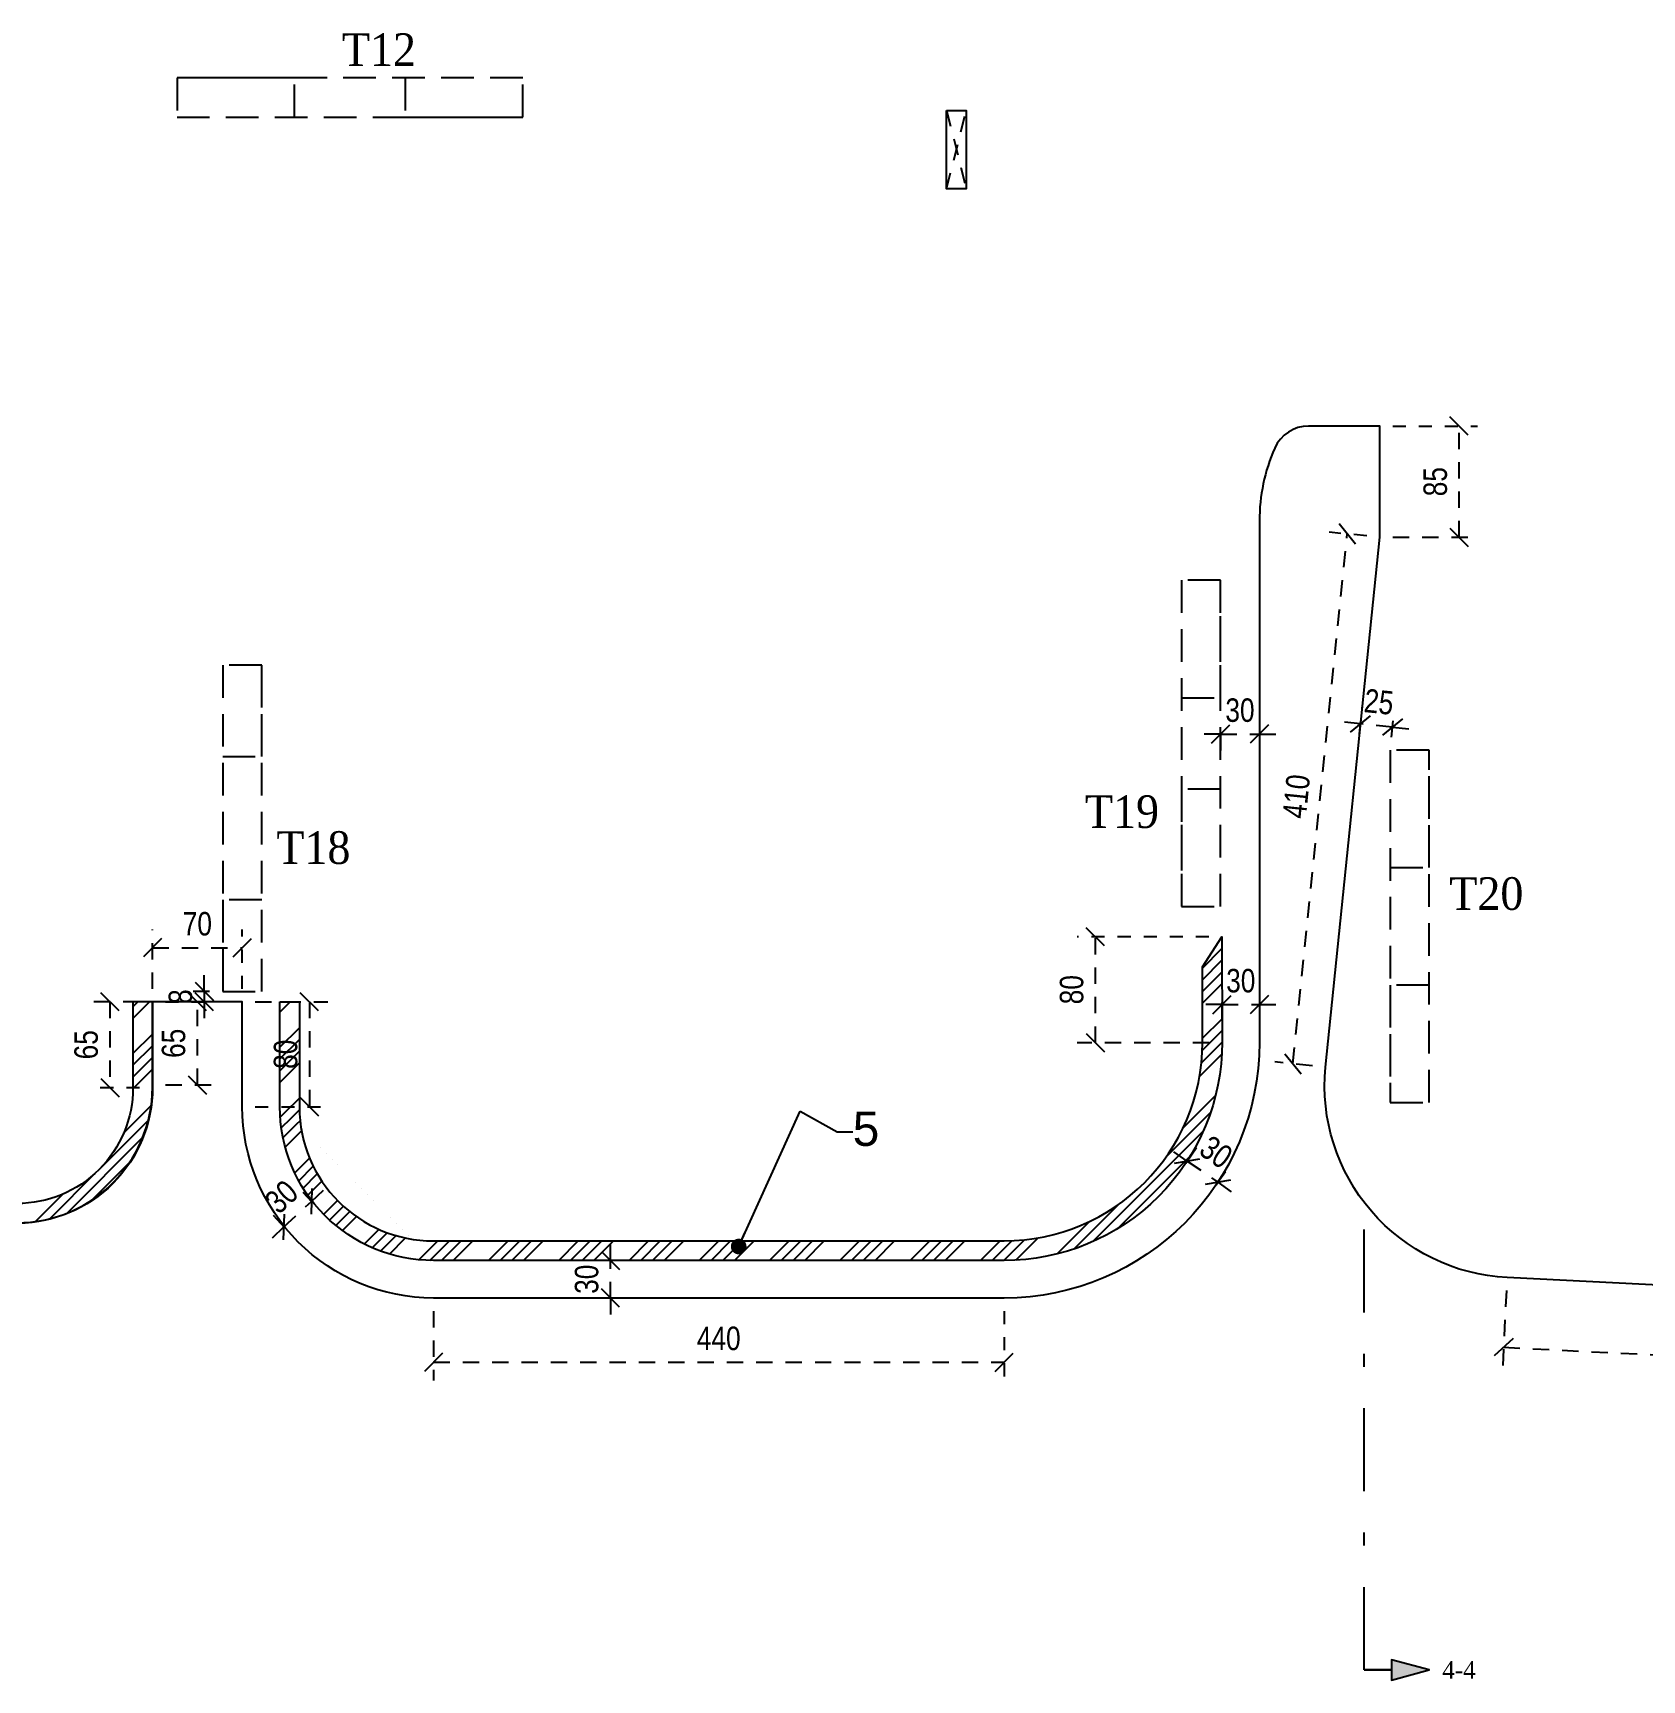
# Model space of a CAD drawing. Header units: millimetres. Extents: x -2171 to 1563, y -1758 to -1505.
# Drawn here: x 135.05 to 147.38, y -1616.16 to -1603.54 of the extents above; entities that cross this region are included whole.
import ezdxf
from ezdxf.enums import TextEntityAlignment as Align

# ---------------------------------------------------------------- set-up
doc = ezdxf.new("R2010")
doc.units = ezdxf.units.MM
doc.header["$PDMODE"] = 32
for name, pattern in [('DASHDOT', [25.4, 12.7, -6.35, 0, -6.35]), ('DASHED2', [0.375, 0.25, -0.125]), ('HIDDEN', [0.375, 0.25, -0.125]), ('HIDDEN2', [0.1875, 0.125, -0.0625])]:
    doc.linetypes.add(name, pattern=pattern)
doc.layers.get('Defpoints').update_dxf_attribs({"color": 6})
for name, color, linetype in [('-S-AKSONES', 50, 'DASHDOT'), ('AM_5', 7, 'Continuous'), ('DIASTASEIS', 7, 'Continuous'), ('Geo_Col', 7, 'Continuous'), ('Geo_Lines', 7, 'Continuous'), ('Geo_Lines_3', 7, 'Continuous'), ('Sect_Line_Symbol', 7, 'Continuous'), ('STITHAIO', 94, 'Continuous'), ('Text_Col_-1', 7, 'Continuous')]:
    doc.layers.add(name, color=color, linetype=linetype)
doc.styles.add('1-100', font='arial.ttf', dxfattribs={"width": 0.8})
doc.styles.add('ag', font='arial.ttf', dxfattribs={"height": 0.25})
doc.styles.add('S1TmsNwRmn11_b_934_161', font='times.ttf', dxfattribs={"width": 0.933629, "height": 0.001087})
doc.styles.add('S1TmsNwRmn1359_b_934_161', font='times.ttf', dxfattribs={"width": 0.933629, "height": 0.135937})
doc.dimstyles.new('CHRISTOFOROS', dxfattribs={"dimscale": 0.2, "dimtxt": 0.25, "dimasz": 0.6, "dimexe": 0, "dimexo": 0, "dimgap": 0, "dimtad": 0, "dimdec": 0, "dimlfac": 100, "dimzin": 0, "dimdsep": 46, "dimtxsty": 'ag', "dimblk": 'ARCHTICK', "dimcen": 0, "dimclrd": 256, "dimclre": 256, "dimclrt": 1, "dimaunit": 1, "dimadec": 0, "dimazin": 0, "dimtfac": 1, "dimtdec": 0, "dimtofl": 0, "dimtmove": 0, "dimatfit": 3, "dimfxl": 1, "dimtolj": 1, "dimtzin": 0, "dimlwd": -1, "dimlwe": -1, "dimarcsym": 0})
doc.dimstyles.new('Copy of 1-100', dxfattribs={"dimtxt": 0.18, "dimasz": 0.14, "dimexe": 0.14, "dimexo": 0.1, "dimgap": 0.09, "dimtad": 1, "dimdec": 0, "dimlfac": 100, "dimrnd": 5, "dimzin": 5, "dimdsep": 46, "dimtxsty": '1-100', "dimblk": 'OBLIQUE', "dimcen": 0.09, "dimclrd": 1, "dimclre": 1, "dimclrt": 2, "dimadec": 0, "dimazin": 0, "dimtfac": 1, "dimtdec": 0, "dimtix": 1, "dimtmove": 2, "dimatfit": 3, "dimfxl": 5, "dimfxlon": 1, "dimtolj": 1, "dimtzin": 5, "dimarcsym": 0})
pattern_1 = [(45, (867.1715, 0.424), (-0.26940768, 0.26940768), []), (45, (867.2613, 0.424), (-0.26940768, 0.26940768), []), (45, (867.3511, 0.424), (-0.26940768, 0.26940768), []), (45, (867.4409, 0.424), (-0.26940768, 0.26940768), [])]

# ---------------------------------------------------------------- blocks, each defined once
blk = doc.blocks.new('_Oblique')
at = {"color": 0, "linetype": 'ByBlock', "lineweight": -2}
blk.add_line((-0.5, -0.5), (0.5, 0.5), dxfattribs=at)
blk = doc.blocks.new('*D1307')
at = {"layer": 'Defpoints', "color": 0, "ltscale": 0.5, "transparency": 16777216}
for p in [(138.119, -1613.23), (142.494, -1613.23), (142.494, -1613.722)]:
    blk.add_point(p, dxfattribs=at)
at = {"layer": 'DIASTASEIS', "color": 1, "linetype": 'HIDDEN', "lineweight": -2, "ltscale": 0.5, "transparency": 16777216}
blk.add_line((138.119, -1613.33), (138.119, -1613.862), dxfattribs=at)
at = {"layer": 'DIASTASEIS', "color": 1, "linetype": 'HIDDEN2', "lineweight": -2, "ltscale": 0.5, "transparency": 16777216}
blk.add_line((142.494, -1613.33), (142.494, -1613.862), dxfattribs=at)
at = {"layer": 'DIASTASEIS', "color": 1, "linetype": 'DASHED2', "lineweight": -2, "ltscale": 0.5, "transparency": 16777216}
blk.add_line((138.119, -1613.722), (142.494, -1613.722), dxfattribs=at)
at = {"layer": 'DIASTASEIS', "color": 1, "lineweight": -2, "ltscale": 0.5, "transparency": 16777216, "xscale": 0.14, "yscale": 0.14, "zscale": 0.14}
for p, rotation in [((138.119, -1613.722), 180.0022952248399), ((142.494, -1613.722), 0.002295224839851371)]:
    blk.add_blockref('_Oblique', p, dxfattribs=dict(at, rotation=rotation))
at = {"layer": 'DIASTASEIS', "color": 2, "ltscale": 0.5, "transparency": 16777216, "insert": (140.306, -1613.54), "char_height": 0.18, "attachment_point": 5, "rotation": 0.0023, "style": '1-100'}
blk.add_mtext('\\A1;440', dxfattribs=at)
blk = doc.blocks.new('*D1293')
at = {"layer": 'Defpoints', "color": 0, "ltscale": 0.5, "transparency": 16777216}
for p in [(146.35, -1613.073), (156.093, -1613.565), (156.066, -1614.099)]:
    blk.add_point(p, dxfattribs=at)
at = {"layer": 'DIASTASEIS', "color": 1, "linetype": 'HIDDEN', "lineweight": -2, "ltscale": 0.5, "transparency": 16777216}
blk.add_line((146.345, -1613.173), (146.316, -1613.746), dxfattribs=at)
at = {"layer": 'DIASTASEIS', "color": 1, "linetype": 'DASHED2', "lineweight": -2, "ltscale": 0.5, "transparency": 16777216}
blk.add_line((146.323, -1613.607), (156.066, -1614.099), dxfattribs=at)
at = {"layer": 'DIASTASEIS', "color": 1, "linetype": 'HIDDEN2', "lineweight": -2, "ltscale": 0.5, "transparency": 16777216}
blk.add_line((156.088, -1613.665), (156.059, -1614.239), dxfattribs=at)
at = {"layer": 'DIASTASEIS', "color": 1, "lineweight": -2, "ltscale": 0.5, "transparency": 16777216, "xscale": 0.14, "yscale": 0.14, "zscale": 0.14}
for p, rotation in [((146.323, -1613.607), 177.1075869224577), ((156.066, -1614.099), 357.1075869224577)]:
    blk.add_blockref('_Oblique', p, dxfattribs=dict(at, rotation=rotation))
at = {"layer": 'DIASTASEIS', "color": 2, "ltscale": 0.5, "transparency": 16777216, "insert": (151.204, -1613.671), "char_height": 0.18, "attachment_point": 5, "rotation": 357.1076, "style": '1-100'}
blk.add_mtext('\\A1;975', dxfattribs=at)
blk = doc.blocks.new('*D1308')
at = {"layer": 'Defpoints', "color": 0, "ltscale": 0.5, "transparency": 16777216}
for p in [(136.653, -1610.545), (135.965, -1610.96), (136.653, -1610.96)]:
    blk.add_point(p, dxfattribs=at)
at = {"layer": 'DIASTASEIS', "color": 1, "linetype": 'HIDDEN', "lineweight": -2, "ltscale": 0.5, "transparency": 16777216}
blk.add_line((135.965, -1610.86), (135.965, -1610.405), dxfattribs=at)
at = {"layer": 'DIASTASEIS', "color": 1, "linetype": 'HIDDEN2', "lineweight": -2, "ltscale": 0.5, "transparency": 16777216}
blk.add_line((136.653, -1610.86), (136.653, -1610.405), dxfattribs=at)
at = {"layer": 'DIASTASEIS', "color": 1, "linetype": 'DASHED2', "lineweight": -2, "ltscale": 0.5, "transparency": 16777216}
blk.add_line((135.965, -1610.545), (136.653, -1610.545), dxfattribs=at)
at = {"layer": 'DIASTASEIS', "color": 1, "lineweight": -2, "ltscale": 0.5, "transparency": 16777216, "xscale": 0.14, "yscale": 0.14, "zscale": 0.14, "rotation": 180}
blk.add_blockref('_Oblique', (135.965, -1610.545), dxfattribs=at)
at = {"layer": 'DIASTASEIS', "color": 1, "lineweight": -2, "ltscale": 0.5, "transparency": 16777216, "xscale": 0.14, "yscale": 0.14, "zscale": 0.14}
blk.add_blockref('_Oblique', (136.653, -1610.545), dxfattribs=at)
at = {"layer": 'DIASTASEIS', "color": 2, "ltscale": 0.5, "transparency": 16777216, "insert": (136.309, -1610.363), "char_height": 0.18, "attachment_point": 5, "style": '1-100'}
blk.add_mtext('\\A1;70', dxfattribs=at)
blk = doc.blocks.new('*D1289')
at = {"layer": 'Defpoints', "color": 0, "ltscale": 0.5, "transparency": 16777216}
for p in [(135.965, -1610.96), (135.639, -1611.618), (135.965, -1611.618)]:
    blk.add_point(p, dxfattribs=at)
at = {"layer": 'DIASTASEIS', "color": 1, "linetype": 'HIDDEN', "lineweight": -2, "ltscale": 0.5, "transparency": 16777216}
blk.add_line((135.865, -1610.96), (135.499, -1610.96), dxfattribs=at)
at = {"layer": 'DIASTASEIS', "color": 1, "linetype": 'DASHED2', "lineweight": -2, "ltscale": 0.5, "transparency": 16777216}
blk.add_line((135.639, -1610.96), (135.639, -1611.618), dxfattribs=at)
at = {"layer": 'DIASTASEIS', "color": 1, "linetype": 'HIDDEN2', "lineweight": -2, "ltscale": 0.5, "transparency": 16777216}
blk.add_line((135.865, -1611.618), (135.499, -1611.618), dxfattribs=at)
at = {"layer": 'DIASTASEIS', "color": 1, "lineweight": -2, "ltscale": 0.5, "transparency": 16777216, "xscale": 0.14, "yscale": 0.14, "zscale": 0.14}
for p, rotation in [((135.639, -1610.96), 90), ((135.639, -1611.618), 270)]:
    blk.add_blockref('_Oblique', p, dxfattribs=dict(at, rotation=rotation))
at = {"layer": 'DIASTASEIS', "color": 2, "ltscale": 0.5, "transparency": 16777216, "insert": (135.457, -1611.289), "char_height": 0.18, "attachment_point": 5, "rotation": 90, "style": '1-100'}
blk.add_mtext('\\A1;65', dxfattribs=at)
blk = doc.blocks.new('*D1290')
at = {"layer": 'Defpoints', "color": 0, "ltscale": 0.5, "transparency": 16777216}
for p in [(136.653, -1610.96), (136.653, -1611.764), (137.168, -1611.764)]:
    blk.add_point(p, dxfattribs=at)
at = {"layer": 'DIASTASEIS', "color": 1, "linetype": 'HIDDEN', "lineweight": -2, "ltscale": 0.5, "transparency": 16777216}
blk.add_line((136.753, -1610.96), (137.308, -1610.96), dxfattribs=at)
at = {"layer": 'DIASTASEIS', "color": 1, "linetype": 'DASHED2', "lineweight": -2, "ltscale": 0.5, "transparency": 16777216}
blk.add_line((137.168, -1610.96), (137.168, -1611.764), dxfattribs=at)
at = {"layer": 'DIASTASEIS', "color": 1, "linetype": 'HIDDEN2', "lineweight": -2, "ltscale": 0.5, "transparency": 16777216}
blk.add_line((136.753, -1611.764), (137.308, -1611.764), dxfattribs=at)
at = {"layer": 'DIASTASEIS', "color": 1, "lineweight": -2, "ltscale": 0.5, "transparency": 16777216, "xscale": 0.14, "yscale": 0.14, "zscale": 0.14}
for p, rotation in [((137.168, -1610.96), 90), ((137.168, -1611.764), 270)]:
    blk.add_blockref('_Oblique', p, dxfattribs=dict(at, rotation=rotation))
at = {"layer": 'DIASTASEIS', "color": 2, "ltscale": 0.5, "transparency": 16777216, "insert": (136.986, -1611.362), "char_height": 0.18, "attachment_point": 5, "rotation": 90, "style": '1-100'}
blk.add_mtext('\\A1;80', dxfattribs=at)
blk = doc.blocks.new('*D1309')
at = {"layer": 'Defpoints', "color": 0, "ltscale": 0.5, "transparency": 16777216}
for p in [(136.503, -1610.88), (136.362, -1610.96), (136.503, -1610.96)]:
    blk.add_point(p, dxfattribs=at)
at = {"layer": 'DIASTASEIS', "color": 1, "linetype": 'DASHED2', "lineweight": -2, "ltscale": 0.5, "transparency": 16777216}
for p, q in [((136.362, -1610.88), (136.362, -1610.74)), ((136.362, -1610.88), (136.362, -1610.96)), ((136.362, -1610.96), (136.362, -1611.1))]:
    blk.add_line(p, q, dxfattribs=at)
at = {"layer": 'DIASTASEIS', "color": 1, "linetype": 'HIDDEN', "lineweight": -2, "ltscale": 0.5, "transparency": 16777216}
blk.add_line((136.403, -1610.88), (136.222, -1610.88), dxfattribs=at)
at = {"layer": 'DIASTASEIS', "color": 1, "linetype": 'HIDDEN2', "lineweight": -2, "ltscale": 0.5, "transparency": 16777216}
blk.add_line((136.403, -1610.96), (136.222, -1610.96), dxfattribs=at)
at = {"layer": 'DIASTASEIS', "color": 1, "lineweight": -2, "ltscale": 0.5, "transparency": 16777216, "xscale": 0.14, "yscale": 0.14, "zscale": 0.14}
for p, rotation in [((136.362, -1610.88), 270), ((136.362, -1610.96), 90)]:
    blk.add_blockref('_Oblique', p, dxfattribs=dict(at, rotation=rotation))
at = {"layer": 'DIASTASEIS', "color": 2, "ltscale": 0.5, "transparency": 16777216, "insert": (136.18, -1610.92), "char_height": 0.18, "attachment_point": 5, "rotation": 90, "style": '1-100'}
blk.add_mtext('\\A1;8', dxfattribs=at)
blk = doc.blocks.new('*D1317')
at = {"layer": 'Defpoints', "color": 0, "ltscale": 0.5, "transparency": 16777216}
for p in [(144.153, -1608.885), (144.451, -1608.885), (144.451, -1608.908)]:
    blk.add_point(p, dxfattribs=at)
at = {"layer": 'DIASTASEIS', "color": 1, "linetype": 'DASHED2', "lineweight": -2, "ltscale": 0.5, "transparency": 16777216}
for p, q in [((144.153, -1608.908), (144.013, -1608.908)), ((144.153, -1608.908), (144.451, -1608.908)), ((144.451, -1608.908), (144.591, -1608.908))]:
    blk.add_line(p, q, dxfattribs=at)
at = {"layer": 'DIASTASEIS', "color": 1, "linetype": 'HIDDEN', "lineweight": -2, "ltscale": 0.5, "transparency": 16777216}
blk.add_line((144.153, -1608.908), (144.153, -1609.048), dxfattribs=at)
at = {"layer": 'DIASTASEIS', "color": 1, "linetype": 'HIDDEN2', "lineweight": -2, "ltscale": 0.5, "transparency": 16777216}
blk.add_line((144.451, -1608.908), (144.451, -1609.048), dxfattribs=at)
at = {"layer": 'DIASTASEIS', "color": 1, "lineweight": -2, "ltscale": 0.5, "transparency": 16777216, "xscale": 0.14, "yscale": 0.14, "zscale": 0.14}
blk.add_blockref('_Oblique', (144.153, -1608.908), dxfattribs=at)
at = {"layer": 'DIASTASEIS', "color": 1, "lineweight": -2, "ltscale": 0.5, "transparency": 16777216, "xscale": 0.14, "yscale": 0.14, "zscale": 0.14, "rotation": 180}
blk.add_blockref('_Oblique', (144.451, -1608.908), dxfattribs=at)
at = {"layer": 'DIASTASEIS', "color": 2, "ltscale": 0.5, "transparency": 16777216, "insert": (144.302, -1608.726), "char_height": 0.18, "attachment_point": 5, "style": '1-100'}
blk.add_mtext('\\A1;30', dxfattribs=at)
blk = doc.blocks.new('*D1318')
at = {"layer": 'Defpoints', "color": 0, "ltscale": 0.5, "transparency": 16777216}
for p in [(145.227, -1608.83), (145.209, -1609.007), (145.453, -1609.032)]:
    blk.add_point(p, dxfattribs=at)
at = {"layer": 'DIASTASEIS', "color": 1, "linetype": 'HIDDEN2', "lineweight": -2, "ltscale": 0.5, "transparency": 16777216}
blk.add_line((145.219, -1608.907), (145.241, -1608.691), dxfattribs=at)
at = {"layer": 'DIASTASEIS', "color": 1, "linetype": 'HIDDEN', "lineweight": -2, "ltscale": 0.5, "transparency": 16777216}
blk.add_line((145.463, -1608.932), (145.485, -1608.716), dxfattribs=at)
at = {"layer": 'DIASTASEIS', "color": 1, "linetype": 'DASHED2', "lineweight": -2, "ltscale": 0.5, "transparency": 16777216}
for p, q in [((145.227, -1608.83), (145.087, -1608.816)), ((145.471, -1608.855), (145.227, -1608.83)), ((145.471, -1608.855), (145.61, -1608.87))]:
    blk.add_line(p, q, dxfattribs=at)
at = {"layer": 'DIASTASEIS', "color": 1, "lineweight": -2, "ltscale": 0.5, "transparency": 16777216, "xscale": 0.14, "yscale": 0.14, "zscale": 0.14}
for p, rotation in [((145.227, -1608.83), 354.1568265141644), ((145.471, -1608.855), 174.1568265141645)]:
    blk.add_blockref('_Oblique', p, dxfattribs=dict(at, rotation=rotation))
at = {"layer": 'DIASTASEIS', "color": 2, "ltscale": 0.5, "transparency": 16777216, "insert": (145.367, -1608.662), "char_height": 0.18, "attachment_point": 5, "rotation": 354.1568, "style": '1-100'}
blk.add_mtext('\\A1;25', dxfattribs=at)
blk = doc.blocks.new('*D1319')
at = {"layer": 'Defpoints', "color": 0, "ltscale": 0.5, "transparency": 16777216}
for p in [(145.124, -1607.375), (145.373, -1607.4), (144.958, -1611.461)]:
    blk.add_point(p, dxfattribs=at)
at = {"layer": 'DIASTASEIS', "color": 1, "linetype": 'DASHED2', "lineweight": -2, "ltscale": 0.5, "transparency": 16777216}
blk.add_line((144.708, -1611.435), (145.124, -1607.375), dxfattribs=at)
at = {"layer": 'DIASTASEIS', "color": 1, "linetype": 'HIDDEN2', "lineweight": -2, "ltscale": 0.5, "transparency": 16777216}
blk.add_line((145.274, -1607.39), (144.985, -1607.361), dxfattribs=at)
at = {"layer": 'DIASTASEIS', "color": 1, "linetype": 'HIDDEN', "lineweight": -2, "ltscale": 0.5, "transparency": 16777216}
blk.add_line((144.858, -1611.45), (144.569, -1611.421), dxfattribs=at)
at = {"layer": 'DIASTASEIS', "color": 1, "lineweight": -2, "ltscale": 0.5, "transparency": 16777216, "xscale": 0.14, "yscale": 0.14, "zscale": 0.14}
for p, rotation in [((145.124, -1607.375), 84.15682651416702), ((144.708, -1611.435), 264.156826514167)]:
    blk.add_blockref('_Oblique', p, dxfattribs=dict(at, rotation=rotation))
at = {"layer": 'DIASTASEIS', "color": 2, "ltscale": 0.5, "transparency": 16777216, "insert": (144.735, -1609.386), "char_height": 0.18, "attachment_point": 5, "rotation": 84.1568, "style": '1-100'}
blk.add_mtext('\\A1;410', dxfattribs=at)
blk = doc.blocks.new('*D1320')
at = {"layer": 'Defpoints', "color": 0, "ltscale": 0.5, "transparency": 16777216}
for p in [(145.373, -1606.548), (145.982, -1606.548), (145.373, -1607.4)]:
    blk.add_point(p, dxfattribs=at)
at = {"layer": 'DIASTASEIS', "color": 1, "linetype": 'HIDDEN2', "lineweight": -2, "ltscale": 0.5, "transparency": 16777216}
blk.add_line((145.473, -1606.548), (146.122, -1606.548), dxfattribs=at)
at = {"layer": 'DIASTASEIS', "color": 1, "linetype": 'DASHED2', "lineweight": -2, "ltscale": 0.5, "transparency": 16777216}
blk.add_line((145.982, -1607.4), (145.982, -1606.548), dxfattribs=at)
at = {"layer": 'DIASTASEIS', "color": 1, "linetype": 'HIDDEN', "lineweight": -2, "ltscale": 0.5, "transparency": 16777216}
blk.add_line((145.473, -1607.4), (146.122, -1607.4), dxfattribs=at)
at = {"layer": 'DIASTASEIS', "color": 1, "lineweight": -2, "ltscale": 0.5, "transparency": 16777216, "xscale": 0.14, "yscale": 0.14, "zscale": 0.14}
for p, rotation in [((145.982, -1606.548), 90), ((145.982, -1607.4), 270)]:
    blk.add_blockref('_Oblique', p, dxfattribs=dict(at, rotation=rotation))
at = {"layer": 'DIASTASEIS', "color": 2, "ltscale": 0.5, "transparency": 16777216, "insert": (145.8, -1606.974), "char_height": 0.18, "attachment_point": 5, "rotation": 90, "style": '1-100'}
blk.add_mtext('\\A1;85', dxfattribs=at)
blk = doc.blocks.new('_ArchTick')
at = {"color": 0, "linetype": 'ByBlock', "const_width": 0.15}
blk.add_lwpolyline([(-0.5, -0.5), (0.5, 0.5)], dxfattribs=at)
blk = doc.blocks.new('*D1378')
at = {"layer": 'AM_5', "color": 1, "linetype": 'HIDDEN2', "lineweight": -2, "ltscale": 0.5, "transparency": 16777216}
blk.add_line((136.065, -1610.96), (136.449, -1610.96), dxfattribs=at)
at = {"layer": 'AM_5', "color": 1, "linetype": 'DASHED2', "lineweight": -2, "ltscale": 0.5, "transparency": 16777216}
blk.add_line((136.309, -1611.597), (136.309, -1610.96), dxfattribs=at)
at = {"layer": 'AM_5', "color": 1, "linetype": 'HIDDEN', "lineweight": -2, "ltscale": 0.5, "transparency": 16777216}
blk.add_line((136.065, -1611.597), (136.449, -1611.597), dxfattribs=at)
at = {"layer": 'Defpoints', "color": 0, "ltscale": 0.5, "transparency": 16777216}
for p in [(135.965, -1610.96), (136.309, -1610.96), (135.965, -1611.597)]:
    blk.add_point(p, dxfattribs=at)
at = {"layer": 'AM_5', "color": 1, "lineweight": -2, "ltscale": 0.5, "transparency": 16777216, "xscale": 0.14, "yscale": 0.14, "zscale": 0.14}
for p, rotation in [((136.309, -1610.96), 90), ((136.309, -1611.597), 270)]:
    blk.add_blockref('_Oblique', p, dxfattribs=dict(at, rotation=rotation))
at = {"layer": 'AM_5', "color": 2, "ltscale": 0.5, "transparency": 16777216, "insert": (136.127, -1611.278), "char_height": 0.18, "attachment_point": 5, "rotation": 90, "style": '1-100'}
blk.add_mtext('\\A1;65', dxfattribs=at)
blk = doc.blocks.new('*D1414')
at = {"layer": 'AM_5', "color": 1, "linetype": 'HIDDEN2', "lineweight": -2, "ltscale": 0.5, "transparency": 16777216}
blk.add_line((144.064, -1610.462), (143.054, -1610.462), dxfattribs=at)
at = {"layer": 'AM_5', "color": 1, "linetype": 'DASHED2', "lineweight": -2, "ltscale": 0.5, "transparency": 16777216}
blk.add_line((143.194, -1611.273), (143.194, -1610.462), dxfattribs=at)
at = {"layer": 'AM_5', "color": 1, "linetype": 'HIDDEN', "lineweight": -2, "ltscale": 0.5, "transparency": 16777216}
blk.add_line((144.065, -1611.273), (143.054, -1611.273), dxfattribs=at)
at = {"layer": 'Defpoints', "color": 0, "ltscale": 0.5, "transparency": 16777216}
for p in [(143.194, -1610.462), (144.164, -1610.462), (144.165, -1611.273)]:
    blk.add_point(p, dxfattribs=at)
at = {"layer": 'AM_5', "color": 1, "lineweight": -2, "ltscale": 0.5, "transparency": 16777216, "xscale": 0.14, "yscale": 0.14, "zscale": 0.14}
for p, rotation in [((143.194, -1610.462), 90), ((143.194, -1611.273), 270)]:
    blk.add_blockref('_Oblique', p, dxfattribs=dict(at, rotation=rotation))
at = {"layer": 'AM_5', "color": 2, "ltscale": 0.5, "transparency": 16777216, "insert": (143.012, -1610.867), "char_height": 0.18, "attachment_point": 5, "rotation": 90, "style": '1-100'}
blk.add_mtext('\\A1;80', dxfattribs=at)
blk = doc.blocks.new('*D1417')
at = {"layer": 'AM_5', "color": 1, "linetype": 'DASHED2', "lineweight": -2, "ltscale": 0.5, "transparency": 16777216}
for p, q in [((139.476, -1612.942), (139.476, -1612.802)), ((139.476, -1613.23), (139.476, -1612.942)), ((139.476, -1613.23), (139.476, -1613.37))]:
    blk.add_line(p, q, dxfattribs=at)
at = {"layer": 'AM_5', "color": 1, "linetype": 'HIDDEN2', "lineweight": -2, "ltscale": 0.5, "transparency": 16777216}
blk.add_line((139.596, -1612.942), (139.336, -1612.942), dxfattribs=at)
at = {"layer": 'AM_5', "color": 1, "linetype": 'HIDDEN', "lineweight": -2, "ltscale": 0.5, "transparency": 16777216}
blk.add_line((139.596, -1613.23), (139.336, -1613.23), dxfattribs=at)
at = {"layer": 'Defpoints', "color": 0, "ltscale": 0.5, "transparency": 16777216}
for p in [(139.476, -1612.942), (139.696, -1612.942), (139.696, -1613.23)]:
    blk.add_point(p, dxfattribs=at)
at = {"layer": 'AM_5', "color": 1, "lineweight": -2, "ltscale": 0.5, "transparency": 16777216, "xscale": 0.14, "yscale": 0.14, "zscale": 0.14}
for p, rotation in [((139.476, -1612.942), 270), ((139.476, -1613.23), 90)]:
    blk.add_blockref('_Oblique', p, dxfattribs=dict(at, rotation=rotation))
at = {"layer": 'AM_5', "color": 2, "ltscale": 0.5, "transparency": 16777216, "insert": (139.294, -1613.086), "char_height": 0.18, "attachment_point": 5, "rotation": 90, "style": '1-100'}
blk.add_mtext('\\A1;30', dxfattribs=at)
blk = doc.blocks.new('*D1418')
at = {"layer": 'AM_5', "color": 1, "linetype": 'DASHED2', "lineweight": -2, "ltscale": 0.5, "transparency": 16777216}
for p, q in [((144.164, -1610.981), (144.024, -1610.981)), ((144.164, -1610.981), (144.451, -1610.981)), ((144.451, -1610.981), (144.591, -1610.981))]:
    blk.add_line(p, q, dxfattribs=at)
at = {"layer": 'AM_5', "color": 1, "linetype": 'HIDDEN', "lineweight": -2, "ltscale": 0.5, "transparency": 16777216}
blk.add_line((144.164, -1610.966), (144.164, -1611.121), dxfattribs=at)
at = {"layer": 'AM_5', "color": 1, "linetype": 'HIDDEN2', "lineweight": -2, "ltscale": 0.5, "transparency": 16777216}
blk.add_line((144.451, -1610.966), (144.451, -1611.121), dxfattribs=at)
at = {"layer": 'Defpoints', "color": 0, "ltscale": 0.5, "transparency": 16777216}
for p in [(144.164, -1610.866), (144.451, -1610.866), (144.451, -1610.981)]:
    blk.add_point(p, dxfattribs=at)
at = {"layer": 'AM_5', "color": 1, "lineweight": -2, "ltscale": 0.5, "transparency": 16777216, "xscale": 0.14, "yscale": 0.14, "zscale": 0.14}
blk.add_blockref('_Oblique', (144.164, -1610.981), dxfattribs=at)
at = {"layer": 'AM_5', "color": 1, "lineweight": -2, "ltscale": 0.5, "transparency": 16777216, "xscale": 0.14, "yscale": 0.14, "zscale": 0.14, "rotation": 180}
blk.add_blockref('_Oblique', (144.451, -1610.981), dxfattribs=at)
at = {"layer": 'AM_5', "color": 2, "ltscale": 0.5, "transparency": 16777216, "insert": (144.308, -1610.799), "char_height": 0.18, "attachment_point": 5, "style": '1-100'}
blk.add_mtext('\\A1;30', dxfattribs=at)
blk = doc.blocks.new('*D1422')
at = {"layer": 'AM_5', "color": 1, "linetype": 'HIDDEN2', "lineweight": -2, "ltscale": 0.5, "transparency": 16777216}
blk.add_line((137.189, -1612.494), (137.089, -1612.386), dxfattribs=at)
at = {"layer": 'AM_5', "color": 1, "linetype": 'DASHED2', "lineweight": -2, "ltscale": 0.5, "transparency": 16777216}
for p, q in [((137.184, -1612.489), (137.287, -1612.393)), ((136.973, -1612.685), (137.184, -1612.489)), ((136.973, -1612.685), (136.871, -1612.78))]:
    blk.add_line(p, q, dxfattribs=at)
at = {"layer": 'AM_5', "color": 1, "linetype": 'HIDDEN', "lineweight": -2, "ltscale": 0.5, "transparency": 16777216}
blk.add_line((136.978, -1612.69), (136.878, -1612.582), dxfattribs=at)
at = {"layer": 'Defpoints', "color": 0, "ltscale": 0.5, "transparency": 16777216}
for p in [(137.184, -1612.489), (137.257, -1612.567), (137.046, -1612.763)]:
    blk.add_point(p, dxfattribs=at)
at = {"layer": 'AM_5', "color": 1, "lineweight": -2, "ltscale": 0.5, "transparency": 16777216, "xscale": 0.14, "yscale": 0.14, "zscale": 0.14}
for p, rotation in [((137.184, -1612.489), 222.9556835462639), ((136.973, -1612.685), 42.95568354626394)]:
    blk.add_blockref('_Oblique', p, dxfattribs=dict(at, rotation=rotation))
at = {"layer": 'AM_5', "color": 2, "ltscale": 0.5, "transparency": 16777216, "insert": (136.955, -1612.454), "char_height": 0.18, "attachment_point": 5, "rotation": 42.9557, "style": '1-100'}
blk.add_mtext('\\A1;30', dxfattribs=at)
blk = doc.blocks.new('*D1423')
at = {"layer": 'AM_5', "color": 1, "linetype": 'HIDDEN', "lineweight": -2, "ltscale": 0.5, "transparency": 16777216}
blk.add_line((143.898, -1612.18), (143.978, -1612.065), dxfattribs=at)
at = {"layer": 'AM_5', "color": 1, "linetype": 'DASHED2', "lineweight": -2, "ltscale": 0.5, "transparency": 16777216}
for p, q in [((143.898, -1612.18), (143.783, -1612.1)), ((143.898, -1612.18), (144.133, -1612.343)), ((144.133, -1612.343), (144.247, -1612.423))]:
    blk.add_line(p, q, dxfattribs=at)
at = {"layer": 'AM_5', "color": 1, "linetype": 'HIDDEN2', "lineweight": -2, "ltscale": 0.5, "transparency": 16777216}
blk.add_line((144.133, -1612.343), (144.213, -1612.228), dxfattribs=at)
at = {"layer": 'Defpoints', "color": 0, "ltscale": 0.5, "transparency": 16777216}
for p in [(143.865, -1612.227), (144.1, -1612.39), (144.133, -1612.343)]:
    blk.add_point(p, dxfattribs=at)
at = {"layer": 'AM_5', "color": 1, "lineweight": -2, "ltscale": 0.5, "transparency": 16777216, "xscale": 0.14, "yscale": 0.14, "zscale": 0.14}
for p, rotation in [((143.898, -1612.18), 325.1352454975869), ((144.133, -1612.343), 145.1352454975869)]:
    blk.add_blockref('_Oblique', p, dxfattribs=dict(at, rotation=rotation))
at = {"layer": 'AM_5', "color": 2, "ltscale": 0.5, "transparency": 16777216, "insert": (144.119, -1612.112), "char_height": 0.18, "attachment_point": 5, "rotation": 325.1352, "style": '1-100'}
blk.add_mtext('\\A1;30', dxfattribs=at)

msp = doc.modelspace()

# ---------------------------------------------------------------- hatches: boundary and pattern name
at = {"layer": 'Geo_Lines_3', "linetype": 'Continuous', "ltscale": 0.5, "transparency": 33554572}
h = msp.add_hatch(dxfattribs=at)
h.set_pattern_fill('ANSI34', color=9, scale=0.02)
h.set_pattern_definition(pattern_1)
edge = h.paths.add_edge_path()
edge.add_line((126.0231, -1603.8177), (125.0771, -1603.8177))
edge.add_arc((125.0771, -1606.2843), 2.4667, 90, 185.17962)
edge.add_line((122.6205, -1606.507), (123.0226, -1610.5959))
edge.add_arc((124.93, -1610.4083), 1.9166, 185.61696, 261.58727)
edge.add_line((124.6496, -1612.3043), (134.884, -1612.6545))
edge.add_arc((134.9198, -1611.6096), 1.0456, 268.03972, 359.56084)
edge.add_line((135.9653, -1611.6176), (135.9651, -1610.9598))
edge.add_line((135.9651, -1610.9598), (135.8151, -1610.9599))
edge.add_line((135.8151, -1610.9599), (135.8153, -1611.6176))
edge.add_arc((134.9278, -1611.6179), 0.8875, -90.0867, 0.01955, ccw=False)
edge.add_line((134.9264, -1612.5054), (124.8656, -1612.1731))
edge.add_arc((124.9237, -1610.4144), 1.7596, 191.81282, 268.10805, ccw=False)
edge.add_line((123.2013, -1610.7746), (122.781, -1606.4928))
edge.add_arc((125.0698, -1606.2681), 2.2998, 95.47149, 185.60623, ccw=False)
edge.add_line((124.8505, -1603.9787), (126.0231, -1603.9677))
edge.add_line((126.0231, -1603.9677), (126.0231, -1603.8177))
h = msp.add_hatch(dxfattribs=at)
h.set_pattern_fill('ANSI34', color=9, scale=0.02)
h.set_pattern_definition(pattern_1)
edge = h.paths.add_edge_path()
edge.add_line((136.9411, -1610.9599), (137.0911, -1610.9599))
edge.add_line((137.0911, -1610.9599), (137.0911, -1611.7644))
edge.add_arc((138.1186, -1611.7644), 1.0275, 180, 269.99999)
edge.add_line((138.1186, -1612.7919), (142.4937, -1612.7917))
edge.add_arc((142.4936, -1611.2702), 1.5215, 270.0023, 359.96692)
edge.add_line((144.0151, -1611.2711), (144.0141, -1610.6914))
edge.add_line((144.0141, -1610.6914), (144.1638, -1610.4617))
edge.add_line((144.1638, -1610.4617), (144.1651, -1611.27))
edge.add_arc((142.4962, -1611.2728), 1.6689, -90.08729, 0.09498, ccw=False)
edge.add_line((142.4937, -1612.9417), (138.1186, -1612.9419))
edge.add_arc((138.1185, -1611.7645), 1.1774, 179.9977, 270.0023, ccw=False)
edge.add_line((136.9411, -1611.7644), (136.9411, -1610.9599))
at = {"layer": 'Sect_Line_Symbol'}
msp.add_hatch(color=2, dxfattribs=at).paths.add_polyline_path([(145.253, -1616.0797), (145.4632, -1616.0797), (145.4632, -1616.1573), (145.753, -1616.0797), (145.4632, -1616.002), (145.4632, -1616.0797)])

# ---------------------------------------------------------------- linework, layer by layer
at = {"color": 2, "linetype": 'HIDDEN', "ltscale": 0.5}
for p, q in [((142.0531, -1604.1297), (142.2031, -1604.7299)), ((142.0531, -1604.7299), (142.2031, -1604.1297))]:
    msp.add_line(p, q, dxfattribs=at)
at = {"layer": 'Geo_Col', "color": 94, "linetype": 'HIDDEN'}
for points in [[(136.153, -1604.1797), (138.803, -1604.1797), (138.803, -1603.8797), (136.153, -1603.8797)], [(136.153, -1604.1797), (137.053, -1604.1797), (137.053, -1603.8797), (136.153, -1603.8797)], [(138.803, -1603.8797), (137.903, -1603.8797), (137.903, -1604.1797), (138.803, -1604.1797)], [(144.1531, -1610.2297), (144.1531, -1607.7297), (143.8531, -1607.7297), (143.8531, -1610.2297)], [(143.8531, -1607.7297), (143.8531, -1608.6297), (144.1531, -1608.6297), (144.1531, -1607.7297)], [(136.8031, -1610.8797), (136.8031, -1608.3797), (136.5031, -1608.3797), (136.5031, -1610.8797)], [(136.5031, -1608.3797), (136.5031, -1609.0797), (136.8031, -1609.0797), (136.8031, -1608.3797)], [(145.753, -1611.7317), (145.753, -1609.0317), (145.453, -1609.0317), (145.453, -1611.7317)], [(145.453, -1609.0317), (145.453, -1609.9317), (145.753, -1609.9317), (145.753, -1609.0317)], [(144.1531, -1610.2297), (144.1531, -1609.3297), (143.8531, -1609.3297), (143.8531, -1610.2297)], [(136.8031, -1610.8797), (136.8031, -1610.1797), (136.5031, -1610.1797), (136.5031, -1610.8797)], [(145.753, -1611.7317), (145.753, -1610.8317), (145.453, -1610.8317), (145.453, -1611.7317)]]:
    msp.add_lwpolyline(points, close=True, dxfattribs=at)
at = {"layer": 'Geo_Lines', "color": 94}
msp.add_lwpolyline([(142.0531, -1604.1297), (142.2031, -1604.1297), (142.2031, -1604.7299), (142.0531, -1604.7299)], close=True, dxfattribs=at)
msp.add_lwpolyline([(156.0933, -1613.5653), (146.3501, -1613.073, -0.4274987), (144.9575, -1611.4605), (145.373, -1607.4005), (145.373, -1606.5481), (144.8281, -1606.5481, 0.296542), (144.5683, -1606.717, 0.1061647), (144.4515, -1607.2759), (144.4515, -1611.2702, -0.4139585), (142.4937, -1613.2297), (138.1186, -1613.2299, -0.414237), (136.6531, -1611.7644), (136.6531, -1610.9599), (135.9651, -1610.9599), (135.9653, -1611.6176, -0.4144134), (134.9274, -1612.6555)], format="xyb", dxfattribs=at)
at = {"layer": 'Sect_Line_Symbol', "color": 2, "linetype": 'DASHDOT', "ltscale": 0.05}
msp.add_lwpolyline([(145.253, -1616.0797), (145.253, -1612.4569)], dxfattribs=at)
at = {"layer": 'Sect_Line_Symbol', "color": 2}
msp.add_lwpolyline([(145.253, -1616.0797), (145.4632, -1616.0797), (145.4632, -1616.1573), (145.753, -1616.0797), (145.4632, -1616.002), (145.4632, -1616.0797)], close=True, dxfattribs=at)
at = {"layer": 'STITHAIO', "ltscale": 0.5}
for points in [[(126.0231, -1603.8177), (125.0771, -1603.8177, 0.4409463), (122.6205, -1606.507), (123.0226, -1610.5959, 0.3441827), (124.6496, -1612.3043), (134.884, -1612.6545, 0.422011), (135.9653, -1611.6176), (135.9651, -1610.9598), (135.8151, -1610.9599), (135.8153, -1611.6176, -0.4147568), (134.9264, -1612.5054), (124.8656, -1612.1731, -0.3457691), (123.2013, -1610.7746), (122.781, -1606.4928, -0.4149025), (124.8505, -1603.9787), (126.0231, -1603.9677)], [(136.9411, -1610.9599), (137.0911, -1610.9599), (137.0911, -1611.7644, 0.4142135), (138.1186, -1612.7919), (142.4937, -1612.7917, 0.4140328), (144.0151, -1611.2711), (144.0141, -1610.6914), (144.1638, -1610.4617), (144.1651, -1611.27, -0.4151456), (142.4937, -1612.9417), (138.1186, -1612.9419, -0.414237), (136.9411, -1611.7644)]]:
    msp.add_lwpolyline(points, format="xyb", close=True, dxfattribs=at)

# ---------------------------------------------------------------- texts
at = {"layer": '-S-AKSONES', "color": 3, "linetype": 'Continuous', "insert": (141.3331, -1611.8014), "char_height": 0.2625, "width": 0.416093, "attachment_point": 1, "style": 'ag'}
msp.add_mtext('5', dxfattribs=at)
at = {"layer": 'Sect_Line_Symbol', "color": 2, "style": 'S1TmsNwRmn1359_b_934_161', "width": 0.933629}
msp.add_text('4-4', height=0.13594, dxfattribs=at).set_placement((145.853, -1616.0797), align=Align.MIDDLE_LEFT)
at = {"layer": 'Text_Col_-1', "color": 200, "style": 'S1TmsNwRmn11_b_934_161', "width": 0.933629}
for s, p in [('T12', (137.4171, -1603.7882)), ('T19', (143.1136, -1609.6273)), ('T18', (136.9144, -1609.9032)), ('T20', (145.9067, -1610.2555))]:
    msp.add_text(s, height=0.25, dxfattribs=at).set_placement(p)

# ---------------------------------------------------------------- dimensions: what is measured, and where the dimension line sits
at = {"layer": 'AM_5', "color": 94, "ltscale": 0.5}
for base, p1, p2, picture, middle in [((143.1942, -1610.4617), (144.1651, -1611.2728), (144.1638, -1610.4617), '*D1414', (143.0122, -1610.8672)), ((139.4763, -1612.9418), (139.6964, -1613.2298), (139.6964, -1612.9418), '*D1417', (139.2943, -1613.0858))]:
    dim = msp.add_linear_dim(base=base, p1=p1, p2=p2, angle=90, dimstyle='Copy of 1-100', dxfattribs=at)
    dim.commit()
    dim.dimension.update_dxf_attribs({"geometry": picture, "text_midpoint": middle})
dim = msp.add_linear_dim(base=(144.4515, -1610.981), p1=(144.1644, -1610.8659), p2=(144.4515, -1610.8659), dimstyle='Copy of 1-100', dxfattribs=at)
dim.commit()
dim.dimension.update_dxf_attribs({"geometry": '*D1418', "text_midpoint": (144.308, -1610.799)})
at = {"layer": 'AM_5', "ltscale": 0.5}
dim = msp.add_linear_dim(base=(136.3086, -1610.9599), p1=(135.9651, -1611.5967), p2=(135.9649, -1610.9599), angle=90, dimstyle='Copy of 1-100', dxfattribs=at)
dim.commit()
dim.dimension.update_dxf_attribs({"geometry": '*D1378', "text_midpoint": (136.1267, -1611.2783)})
at = {"layer": 'AM_5', "color": 94, "ltscale": 0.5}
for p1, p2, distance, picture, middle in [((143.8654, -1612.227), (144.0997, -1612.3903), 0.0574, '*D1423', (144.1194, -1612.1122)), ((137.046, -1612.763), (137.2568, -1612.5668), 0.1067, '*D1422', (136.9547, -1612.4536))]:
    dim = msp.add_aligned_dim(p1=p1, p2=p2, distance=distance, dimstyle='Copy of 1-100', dxfattribs=at)
    dim.commit()
    dim.dimension.update_dxf_attribs({"geometry": picture, "text_midpoint": middle})
at = {"layer": 'DIASTASEIS', "ltscale": 0.5}
for base, p1, p2, picture, middle in [((145.9817, -1606.5481), (145.373, -1607.4005), (145.373, -1606.5481), '*D1320', (145.7998, -1606.9743)), ((135.6393, -1611.6176), (135.9651, -1610.9599), (135.9653, -1611.6176), '*D1289', (135.4574, -1611.2887)), ((137.1678, -1611.7644), (136.6531, -1610.9599), (136.6531, -1611.7644), '*D1290', (136.9859, -1611.3621))]:
    dim = msp.add_linear_dim(base=base, p1=p1, p2=p2, angle=90, dimstyle='Copy of 1-100', dxfattribs=at)
    dim.commit()
    dim.dimension.update_dxf_attribs({"geometry": picture, "text_midpoint": middle})
for p1, p2, distance, picture, middle in [((144.9575, -1611.4605), (145.373, -1607.4005), 0.2505, '*D1319', (144.7351, -1609.3865)), ((145.453, -1609.0317), (145.2087, -1609.0067), -0.1773, '*D1318', (145.3674, -1608.6619)), ((146.3501, -1613.073), (156.0933, -1613.5653), -0.5344, '*D1293', (151.2039, -1613.6711)), ((138.1186, -1613.2299), (142.4937, -1613.2297), -0.4922, '*D1307', (140.3061, -1613.5401))]:
    dim = msp.add_aligned_dim(p1=p1, p2=p2, distance=distance, dimstyle='Copy of 1-100', dxfattribs=at)
    dim.commit()
    dim.dimension.update_dxf_attribs({"geometry": picture, "text_midpoint": middle})
for base, p1, p2, picture, middle in [((144.4515, -1608.9078), (144.1531, -1608.885), (144.4515, -1608.885), '*D1317', (144.3023, -1608.7258)), ((136.6531, -1610.5446), (135.9651, -1610.9599), (136.6531, -1610.9599), '*D1308', (136.3091, -1610.3627))]:
    dim = msp.add_linear_dim(base=base, p1=p1, p2=p2, dimstyle='Copy of 1-100', dxfattribs=at)
    dim.commit()
    dim.dimension.update_dxf_attribs({"geometry": picture, "text_midpoint": middle})
at = {"layer": 'DIASTASEIS', "color": 94, "ltscale": 0.5}
dim = msp.add_linear_dim(base=(136.3619, -1610.9599), p1=(136.5031, -1610.8797), p2=(136.5031, -1610.9599), angle=90, dimstyle='Copy of 1-100', override={"dimrnd": 0}, dxfattribs=at)
dim.commit()
dim.dimension.update_dxf_attribs({"geometry": '*D1309', "text_midpoint": (136.18, -1610.9198)})

# ---------------------------------------------------------------- leaders
at = {"layer": '-S-AKSONES', "color": 1, "linetype": 'Continuous', "annotation_type": 0, "has_hookline": 1, "hookline_direction": 0, "text_width": 0.174}
msp.add_leader([(140.459, -1612.8353), (140.929, -1611.7989), (141.2131, -1611.9571), (141.3331, -1611.9571)], dimstyle='CHRISTOFOROS', override={"dimgap": 0, "dimtad": 0, "dimclrd": 1, "dimldrblk": 'Dot', "dimfxl": 0.1, "dimfxlon": 1, "dimarcsym": 1}, dxfattribs=at)

doc.saveas('drawing.dxf')
